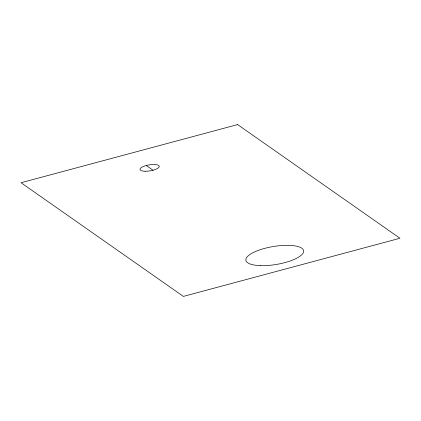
<?xml version="1.0" encoding="UTF-8"?>
<svg xmlns="http://www.w3.org/2000/svg" width="421" height="421" viewBox="0 0 421 421"><rect width="100%" height="100%" fill="white"/><g stroke="black" fill="none" stroke-linecap="round" stroke-linejoin="round"><path stroke-width="0.63" d="M146.245 165.506L153.007 170.242M237.623 124.59L21.05 182.735L183.377 296.41L399.95 238.265L237.623 124.59M260.341 265.625A29.265 9.094 -9.4 0 0 303.667 251.169A29.265 9.094 -9.4 0 0 260.262 249.695A29.265 9.094 -9.4 0 0 260.341 265.625M145.061 171.252A9.757 3.031 -9.4 0 0 159.259 166.342A9.757 3.031 -9.4 0 0 144.561 166.016A9.757 3.031 -9.4 0 0 145.061 171.252"/></g></svg>
